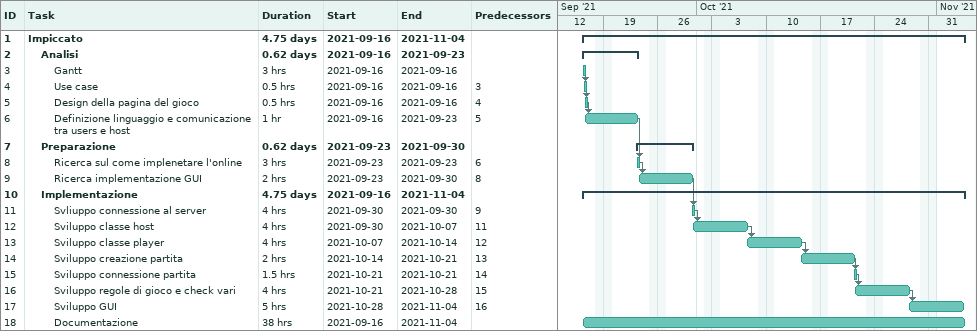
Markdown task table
| ID | Level | Task | Duration | Start | Finish | Predecessors |
|---|---|---|---|---|---|---|
| 1 | 1 | **Impiccato** | 4.75d | 2021-09-16 | 2021-11-04 |  |
| 2 | 2 | **Analisi** | 0.62d | 2021-09-16 | 2021-09-23 |  |
| 3 | 3 | Gantt | 3h | 2021-09-16 | 2021-09-16 |  |
| 4 | 3 | Use case | 0.5h | 2021-09-16 | 2021-09-16 | 3 |
| 5 | 3 | Design della pagina del gioco | 0.5h | 2021-09-16 | 2021-09-16 | 4 |
| 6 | 3 | Definizione linguaggio e comunicazione tra users e host | 1h | 2021-09-16 | 2021-09-23 | 5 |
| 7 | 2 | **Preparazione** | 0.62d | 2021-09-23 | 2021-09-30 |  |
| 8 | 3 | Ricerca sul come implenetare l'online | 3h | 2021-09-23 | 2021-09-23 | 6 |
| 9 | 3 | Ricerca implementazione GUI | 2h | 2021-09-23 | 2021-09-30 | 8 |
| 10 | 2 | **Implementazione** | 4.75d | 2021-09-16 | 2021-11-04 |  |
| 11 | 3 | Svliuppo connessione al server | 4h | 2021-09-30 | 2021-09-30 | 9 |
| 12 | 3 | Sviluppo classe host | 4h | 2021-09-30 | 2021-10-07 | 11 |
| 13 | 3 | Sviluppo classe player | 4h | 2021-10-07 | 2021-10-14 | 12 |
| 14 | 3 | Sviluppo creazione partita | 2h | 2021-10-14 | 2021-10-21 | 13 |
| 15 | 3 | Sviluppo connessione partita | 1.5h | 2021-10-21 | 2021-10-21 | 14 |
| 16 | 3 | Sviluppo regole di gioco e check vari | 4h | 2021-10-21 | 2021-10-28 | 15 |
| 17 | 3 | Sviluppo GUI | 5h | 2021-10-28 | 2021-11-04 | 16 |
| 18 | 3 | Documentazione | 38h | 2021-09-16 | 2021-11-04 |  |
